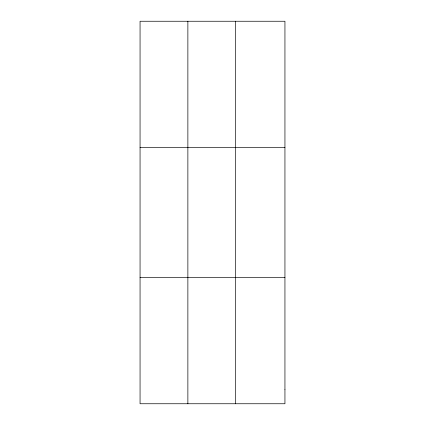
<?xml version="1.0" encoding="UTF-8"?>
<svg xmlns="http://www.w3.org/2000/svg" width="425" height="425" viewBox="0 0 425 425"><rect width="100%" height="100%" fill="white"/><g stroke="black" fill="none" stroke-linecap="round" stroke-linejoin="round"><path stroke-width="0.64" d="M187.871 21.25L187.871 403.75M235.678 21.25L235.678 403.75M140.059 147.475L284.941 147.475M140.059 277.525L284.941 277.525M284.941 389.725L284.941 403.75L140.059 403.75L140.059 21.25L284.941 21.25L284.941 389.725"/></g></svg>
